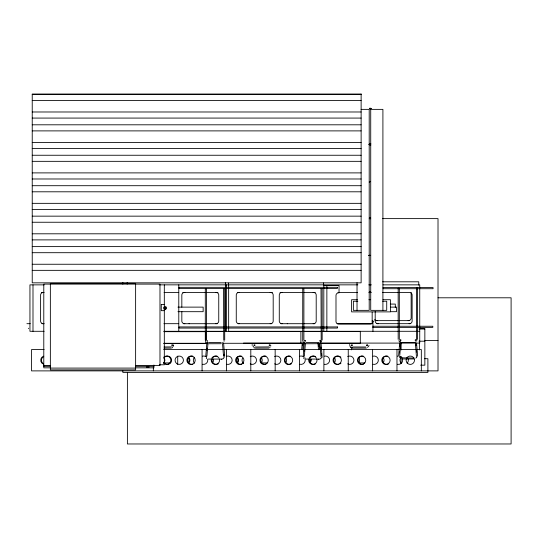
<?xml version="1.0" encoding="UTF-8"?>
<svg xmlns="http://www.w3.org/2000/svg" width="538" height="538" viewBox="0 0 538 538"><rect width="100%" height="100%" fill="white"/><g stroke="black" fill="none" stroke-linecap="round" stroke-linejoin="round"><path stroke-width="0.81" d="M221.3 359.545L221.313 359.182M318.745 359.545L318.765 359.182M414.206 358.073L402 357.831M252.161 344.495L252.174 345.436M349.613 344.495L350.211 346.815M205.778 355.988L206.794 343.789M206.821 350.346L206.955 348.718M207.359 343.843L207.433 342.995M207.466 342.571L207.5 342.175M206.915 356.095L207.93 343.89M254.225 348.247L254.292 347.4M301.677 349.619L302.215 343.109M302.578 345.598L302.712 343.977M302.807 349.72L303.351 343.21M303.23 355.988L304.246 343.789M304.199 351.159L304.333 349.532M304.811 343.843L304.885 342.995M304.36 356.095L305.376 343.89M351.139 347.777L351.213 346.949M351.536 349.875L351.67 348.247M352.276 347.878L352.35 347.017M398.651 355.309L399.667 343.109M399.418 352.921L399.552 351.294M399.963 346.411L400.097 344.791M400.373 341.495L400.4 341.132M399.781 355.416L400.797 343.21M416.264 340.272C416.405 338.819 414.233 340.077 415.565 340.675M321.011 357.111L319.942 343.479M322.114 357.393L321.112 343.795M416.432 356.432L415.397 343.21M369.942 108.999C367.945 107.862 372.33 107.862 370.332 108.999M369.202 182.059L369.962 181.555M369.007 345.436L368.422 346.815M369.303 255.294L368.443 255.543M370.702 255.274L369.962 255.637L369.202 255.146M165.677 309.417L166.592 308.16L165.993 306.761L164.48 306.579L163.565 307.83L164.164 309.229L165.677 309.377M172.658 345.618C173.512 344.434 170.997 344.434 171.851 345.618M270.11 345.618C270.957 344.434 268.449 344.434 269.303 345.618M367.555 345.618C368.382 344.582 366.129 344.286 366.66 345.504M370.702 218.69L370.164 218.724M370.87 144.964L370.332 144.978M369.478 182.113L369.942 181.884M207.332 340.312L207.043 340.803L207.466 341.354M254.763 345.712C255.974 344.448 252.981 344.448 254.192 345.712M305.349 341.3C306.559 340.036 303.566 340.036 304.777 341.3M370.164 292.45C368.483 293.607 369.633 290.876 370.702 291.522M369.962 218.744L369.202 218.69L370.621 217.614M320.44 341.354C321.858 340.615 319.316 339.559 319.794 341.092M352.074 345.766C353.621 344.683 350.426 344.259 351.644 345.712M369.942 144.93C368.597 145.206 370.205 143.162 370.87 143.781M171.561 346.902L164.009 346.983M269.007 346.902L255.368 347.01M400.487 340.695C402.162 340.211 399.573 338.711 399.99 340.413M171.434 348.113L164.016 348.126M268.879 348.113L255.355 348.153M319.471 343.701L305.94 343.742M366.331 348.113L352.303 348.113M189.026 323.708L189.443 323.681M287.238 323.708L287.655 323.681M208.509 342.598L221.111 342.571M208.495 343.742L221.078 343.715M305.954 342.598L318.953 342.598M223.741 340.11L223.573 288.819L224.709 288.819L224.709 340.083M321.186 340.11L321.018 288.819L322.161 288.819L322.161 340.083M416.607 339.431L416.439 288.139L417.582 288.139L417.582 339.404M32.233 94.567L361.126 94.567M32.233 100.438L361.126 100.438M370.897 108.515L371.657 108.515M361.079 109.369L369.202 109.369L369.202 310.359L353.365 310.359L353.379 301.219L357.851 301.219M32.233 111.985L361.126 111.985M32.233 118.078L361.126 118.078M32.233 124.803L361.126 124.803M32.233 130.889L361.126 130.889M32.233 142.442L361.126 142.442M368.617 144.386L370.137 144.332M32.233 148.528L361.126 148.528M32.233 155.253L361.126 155.253M32.233 161.339L361.126 161.339M32.233 172.893L361.126 172.893M32.233 178.986L361.126 178.986M32.233 185.704L361.126 185.704M32.233 191.797L361.126 191.797M32.233 203.344L361.126 203.344M32.233 209.437L361.126 209.437M32.233 216.155L361.126 216.155M382.545 218.616L438.013 218.616L438.013 370.884L31.54 370.884L31.54 349.565L44.143 349.565M32.233 222.248L361.126 222.248M32.233 233.801L361.126 233.801M32.233 239.887L361.126 239.887M32.233 246.612L361.126 246.612M32.233 252.699L361.126 252.699M32.233 264.252L361.126 264.252M32.233 270.345L361.126 270.345M382.673 281.804L418.766 281.804L418.766 285.127M44.203 284.864L29.946 284.864L29.946 331.3L44.136 331.294M159.127 284.851L357.891 284.851M368.819 284.851L371.321 284.851M383.009 284.851L419.741 284.851L419.741 343.096L320.695 343.096M323.815 285.617L339.041 285.617L339.041 292.847A2.69 2.69 0 0 0 335.994 295.893L335.994 321.018A2.69 2.69 0 0 0 339.041 324.064L369.875 324.064A2.69 2.69 0 0 0 372.921 321.018L372.948 321.428M383.002 287.568L433.063 287.568L433.063 288.711L383.002 288.711M41.439 292.464L44.136 292.464M164.07 292.464L178.784 292.464M182.718 292.464L217.971 292.464M237.319 292.464L272.47 292.464M279.995 292.464L315.241 292.464M337.972 292.464L357.44 292.464M368.88 292.464L371.341 292.464M382.417 292.464L409.082 292.464A2.69 2.69 0 0 1 412.128 295.51L412.128 320.635A2.69 2.69 0 0 1 409.082 323.681M438.013 297.796L511.1 297.796L511.1 443.971L127.392 443.971L127.392 372.404M357.387 299.7L351.603 299.7L351.603 311.879L390.433 311.879L390.433 299.7L382.995 299.7M368.954 299.7L370.601 299.7M382.706 301.219L386.728 301.219L386.714 310.359L370.722 310.359L370.722 109.369L382.908 109.369L382.908 310.359M390.265 304.078L395.309 304.078L395.309 307.501M161.272 304.602L164.319 304.575M177.944 307.124L203.149 307.124L203.149 311.69L177.944 311.69M390.642 307.124L396.519 307.124L396.519 311.69L390.642 311.69M164.319 310.668L161.272 310.668L161.272 304.575M375.114 320.635L409.532 320.635M372.161 321.018L372.948 321.018L372.948 331.294M26.9 323.681L30.256 323.681M41.87 323.681L44.217 323.688M163.956 323.681L178.784 323.681M183.512 323.708L217.399 323.694M238.112 323.681L271.771 323.681M280.937 323.708L314.77 323.694M337.165 323.681L372.161 323.681L372.161 312.181M376.93 323.681L410.507 323.681M372.74 326.243L432.814 326.243L432.814 327.386L372.74 327.386M419.526 328.631L424.852 328.631L424.852 365.174L420.662 365.174M418.981 329.007L424.852 329.007M163.76 331.294L226.364 331.294L226.364 284.851M419.741 331.294L228.65 331.294L228.65 284.851M178.186 331.482L360.312 331.482M164.137 331.677L205.724 331.677M424.563 340.426L438.013 340.426M418.981 341.193L424.852 341.193M243.479 343.096L304.838 343.096M163.855 343.284L206.76 343.284M223.465 343.284L304.905 343.284M320.83 343.284L360.312 343.284L360.312 331.294M163.828 343.473L205.724 343.473L205.724 331.482M353.21 346.983L365.813 347.01M163.592 349.565L421.335 349.565L421.335 370.884M424.536 358.698L427.898 358.698L427.898 372.404L122.839 372.404L122.839 370.884M402.014 358.967L414.166 358.967M163.431 362.921L169.941 362.921M260.876 362.921L267.393 362.921M359.142 362.921L364.838 362.921M159.295 364.791L164.319 364.791L164.319 284.864M43.786 365.551L50.511 365.551M135.401 365.551L159.981 365.551L159.981 284.104L43.786 284.104L43.786 367.837L50.511 367.837M43.786 366.317L50.511 366.317M135.401 366.317L153.895 366.317M146.444 367.077L149.161 367.077M135.401 367.837L153.895 367.837L153.895 364.999M50.357 368.093L135.623 368.093M369.586 217.473L369.424 218.159M367.151 345.786L366.748 345.618M369.942 143.794L369.377 143.922L369.942 144.735M351.348 347.79L350.534 347.198M305.335 358.254L304.663 357.629M304.017 358.644L303.479 357.837M206.262 358.261L206.565 358.644M303.345 342.403L302.719 340.52L302.746 288.967L303.889 288.967L303.889 340.117M416.533 343.116L417.623 356.217M415.834 341.623L415.867 341.986M416.035 343.977L416.17 345.598M416.573 350.48L416.708 352.108M367.151 345.228L367.185 345.591M367.306 347.077L367.34 347.454M320.359 341.664L320.413 342.303M320.446 342.666L320.48 343.049M320.816 347.097L320.951 348.718M321.354 353.6L321.495 355.228M319.081 343.116L319.626 349.606M318.651 344.791L318.785 346.411M317.951 343.21L318.489 349.727M269.861 347.077L269.921 347.851M223.66 343.795L224.676 355.974M222.967 342.303L223.028 343.049M223.976 354.414L224.111 356.042M222.53 343.89L223.546 356.116M172.409 347.077L172.476 347.851M419.378 341.193L419.378 349.949M411.153 292.464L411.153 317.588A2.69 2.69 0 0 1 408.107 320.635M401.106 343.244L401.106 349.949M401.106 356.647L401.106 363.345M399.31 339.438L399.31 288.287L398.167 288.287L398.167 339.404M396.97 349.565L396.97 370.884M375.201 311.421L375.201 320.635A2.69 2.69 0 0 0 378.248 323.681M372.612 349.565L372.612 370.884M357.024 282.719L357.024 310.359M348.247 349.565L348.247 370.884M326.862 285.617L326.862 331.294M323.889 349.565L323.889 370.884M323.815 284.851L323.815 331.294M323.6 282.948L323.6 285.234M300.883 331.482L300.883 343.284M299.525 349.565L299.525 370.884M275.16 349.565L275.16 370.884M250.802 349.565L250.802 370.884M228.435 283.089L228.435 284.743M226.437 349.565L226.437 370.884M225.604 284.851L225.604 331.294M225.388 282.638L225.388 285.127M206.437 340.117L206.437 288.967L205.301 288.967L205.301 340.083M202.073 349.565L202.073 370.884M181.831 307.238L181.831 295.51A2.69 2.69 0 0 1 184.877 292.464M181.831 311.421L181.831 320.635A2.69 2.69 0 0 0 184.877 323.681M178.784 284.851L178.784 331.294M177.715 356.122L177.715 364.32M153.35 367.602L153.35 370.884M127.176 282.571L127.176 284.091M122.839 282.463L122.839 284.145M32.993 284.864L32.993 331.3M28.46 328.247L28.46 328.631M414.341 359.142A4.19 4.19 0 0 1 410.299 364.414A4.19 4.19 0 0 1 406.251 359.142M406.667 358.133A4.19 4.19 0 0 1 413.924 358.133M402.538 359.142A4.19 4.19 0 0 1 397.414 364.266M397.414 356.176A4.19 4.19 0 0 1 398.497 356.035M399.579 356.176A4.19 4.19 0 0 1 402.121 358.133M388.786 363.849A4.19 4.19 0 0 1 382.545 360.769A4.19 4.19 0 0 1 387.777 356.176M243.485 363.184A4.19 4.19 0 0 1 242.618 363.849M241.602 364.266A4.19 4.19 0 0 1 236.337 360.225A4.19 4.19 0 0 1 241.602 356.176M43.531 363.849A4.19 4.19 0 0 1 43.531 356.6M316.889 359.142A4.19 4.19 0 0 1 312.847 364.414A4.19 4.19 0 0 1 308.805 359.142M309.222 358.133A4.19 4.19 0 0 1 316.472 358.133M291.34 363.849A4.19 4.19 0 0 1 285.093 360.769A4.19 4.19 0 0 1 290.332 356.176M165.59 356.176A4.19 4.19 0 0 1 170.862 360.225A4.19 4.19 0 0 1 165.59 364.266M164.581 363.849A4.19 4.19 0 0 1 163.713 363.184M163.713 357.266A4.19 4.19 0 0 1 164.581 356.6M340.931 363.184A4.19 4.19 0 0 1 340.063 363.849M339.054 364.266A4.19 4.19 0 0 1 333.782 360.225A4.19 4.19 0 0 1 339.054 356.176M340.063 356.6A4.19 4.19 0 0 1 340.931 357.266M219.443 359.142A4.19 4.19 0 0 1 215.395 364.414A4.19 4.19 0 0 1 211.353 359.142M211.77 358.133A4.19 4.19 0 0 1 219.027 358.133M192.88 364.266A4.19 4.19 0 0 1 187.607 360.225A4.19 4.19 0 0 1 192.88 356.176M373.049 356.176A4.19 4.19 0 0 1 378.322 360.225A4.19 4.19 0 0 1 373.049 364.266M363.419 364.266A4.19 4.19 0 0 1 358.147 360.225A4.19 4.19 0 0 1 363.419 356.176M218.253 363.849A4.19 4.19 0 0 1 212.113 359.142M212.53 358.133A4.19 4.19 0 0 1 217.244 356.176M315.705 363.849A4.19 4.19 0 0 1 309.565 359.142M309.982 358.133A4.19 4.19 0 0 1 315.705 356.6M265.967 364.266A4.19 4.19 0 0 1 260.695 360.225A4.19 4.19 0 0 1 265.967 356.176M163.808 358.133A4.19 4.19 0 0 1 170.129 357.017A4.19 4.19 0 0 1 170.129 363.432A4.19 4.19 0 0 1 163.808 362.316M347.676 356.6A4.19 4.19 0 0 1 353.957 360.225A4.19 4.19 0 0 1 347.676 363.849M324.327 356.176A4.19 4.19 0 0 1 329.599 360.225A4.19 4.19 0 0 1 324.327 364.266M305.093 359.142A4.19 4.19 0 0 1 299.962 364.266M299.962 356.176A4.19 4.19 0 0 1 303.143 356.6M274.588 356.6A4.19 4.19 0 0 1 280.87 360.225A4.19 4.19 0 0 1 274.588 363.849M250.231 356.6A4.19 4.19 0 0 1 256.512 360.225A4.19 4.19 0 0 1 250.231 363.849M226.875 356.176A4.19 4.19 0 0 1 232.147 360.225A4.19 4.19 0 0 1 226.875 364.266M43.78 364.266A4.19 4.19 0 0 1 43.78 356.176M207.641 359.142A4.19 4.19 0 0 1 202.517 364.266M202.517 356.176A4.19 4.19 0 0 1 205.691 356.6M243.27 363.184A4.19 4.19 0 0 1 242.604 358.133M237.392 357.266A4.19 4.19 0 0 1 237.392 363.184M261.656 358.133A4.19 4.19 0 0 1 261.656 362.316M194.548 363.184A4.19 4.19 0 0 1 194.548 357.266M188.67 357.266A4.19 4.19 0 0 1 188.67 363.184M213.351 359.142A4.19 4.19 0 0 1 212.934 362.316M286.021 358.133A4.19 4.19 0 0 1 286.021 362.316M237.298 358.133A4.19 4.19 0 0 1 237.298 362.316M188.569 358.133A4.19 4.19 0 0 1 188.569 362.316M334.744 358.133A4.19 4.19 0 0 1 334.744 362.316M359.048 358.133A4.19 4.19 0 0 1 359.048 362.316M383.466 358.133A4.19 4.19 0 0 1 383.466 362.316M408.194 359.142A4.19 4.19 0 0 1 407.111 363.184M401.187 363.184A4.19 4.19 0 0 1 401.187 357.266M407.111 357.266A4.19 4.19 0 0 1 407.77 358.133M304.394 342.652A2.69 2.69 0 0 1 304.078 342.383M321.583 340.931A2.69 2.69 0 0 1 320.83 342.383M320.514 342.652A2.69 2.69 0 0 1 319.774 343.036M305.792 359.034A2.582 2.582 0 0 0 306.586 359.075L318.765 359.075A2.455 2.455 0 0 0 319.976 358.98M303.775 356.835A2.582 2.582 0 0 1 303.795 356.042M321.435 357.635A2.455 2.455 0 0 1 320.345 358.819M313.156 323.681A2.69 2.69 0 0 0 316.203 320.635L316.203 295.51A2.69 2.69 0 0 0 313.156 292.464M239.309 292.464A2.69 2.69 0 0 0 236.263 295.51L236.263 320.635A2.69 2.69 0 0 0 239.309 323.681M270.143 292.464A2.69 2.69 0 0 1 273.19 295.51L273.19 320.635A2.69 2.69 0 0 1 270.143 323.681M282.322 292.464A2.69 2.69 0 0 0 279.276 295.51L279.276 320.635A2.69 2.69 0 0 0 282.322 323.681M253.808 347.064A2.69 2.69 0 0 1 253.001 346.122M270.89 345.739A2.69 2.69 0 0 1 270.728 346.122M173.579 344.925A2.69 2.69 0 0 1 173.444 345.739M173.283 346.122A2.69 2.69 0 0 1 173.061 346.479M377.272 320.635A2.69 2.69 0 0 1 374.717 319.559M206.948 342.652A2.69 2.69 0 0 1 206.632 342.383M224.131 340.931A2.69 2.69 0 0 1 224.03 341.334M222.329 343.036A2.69 2.69 0 0 1 221.925 343.136M208.347 359.034A2.582 2.582 0 0 0 209.134 359.075L221.32 359.075A2.455 2.455 0 0 0 222.524 358.98M206.545 357.595A2.582 2.582 0 0 1 206.343 356.042M224.178 356.849A2.455 2.455 0 0 1 223.983 357.635M223.788 357.999A2.455 2.455 0 0 1 222.9 358.819M43.652 323.688A2.69 2.69 0 0 1 40.606 320.648L40.606 295.523A2.69 2.69 0 0 1 43.652 292.477M215.704 323.681A2.69 2.69 0 0 0 218.751 320.635L218.751 295.51A2.69 2.69 0 0 0 215.704 292.464M400.554 342.356A2.69 2.69 0 0 0 401.785 342.464L413.964 342.464A2.69 2.69 0 0 0 415.201 342.356M400.171 342.195A2.69 2.69 0 0 1 399.815 341.973M399.499 341.704A2.69 2.69 0 0 1 398.853 340.655M416.903 340.655A2.69 2.69 0 0 1 416.742 341.038M400.474 358.073A2.582 2.582 0 0 1 399.418 356.916M416.856 356.956A2.455 2.455 0 0 1 416.412 357.642M416.109 357.918A2.455 2.455 0 0 1 415.766 358.14M361.126 94.029L32.233 94.029L32.233 282.84L361.126 282.84L361.126 94.029M135.623 283.344L50.357 283.344L50.357 369.895L135.623 369.895L135.623 283.344M337.387 287.339L179.033 287.339L179.033 288.482L337.387 288.482L337.387 287.339M337.387 326.929L179.033 326.929L179.033 328.066L337.387 328.066L337.387 326.929M262.026 363.849A4.19 4.19 0 0 0 268.307 360.225A4.19 4.19 0 0 0 262.026 356.6A4.19 4.19 0 0 0 262.026 363.849M359.478 363.849A4.19 4.19 0 0 0 365.759 360.225A4.19 4.19 0 0 0 359.478 356.6A4.19 4.19 0 0 0 359.478 363.849M383.843 363.849A4.19 4.19 0 0 0 390.124 360.225A4.19 4.19 0 0 0 383.843 356.6A4.19 4.19 0 0 0 383.843 363.849M237.668 363.849A4.19 4.19 0 0 0 243.949 360.225A4.19 4.19 0 0 0 237.668 356.6A4.19 4.19 0 0 0 237.668 363.849M335.113 363.849A4.19 4.19 0 0 0 341.395 360.225A4.19 4.19 0 0 0 335.113 356.6A4.19 4.19 0 0 0 335.113 363.849M286.391 363.849A4.19 4.19 0 0 0 292.672 360.225A4.19 4.19 0 0 0 286.391 356.6A4.19 4.19 0 0 0 286.391 363.849M188.939 363.849A4.19 4.19 0 0 0 195.22 360.225A4.19 4.19 0 0 0 188.939 356.6A4.19 4.19 0 0 0 188.939 363.849M177.143 363.849A4.19 4.19 0 0 0 183.424 360.225A4.19 4.19 0 0 0 177.143 356.6A4.19 4.19 0 0 0 177.143 363.849M164.211 362.316A4.19 4.19 0 0 0 164.211 358.133A4.19 4.19 0 0 1 164.151 362.316M310.386 362.316A4.19 4.19 0 0 0 310.803 359.142A4.19 4.19 0 0 1 310.325 362.316M164.702 308.671A0.76 0.76 0 0 0 165.838 308.012A0.76 0.76 0 0 0 164.702 307.353A0.76 0.76 0 0 0 164.702 308.671"/></g></svg>
